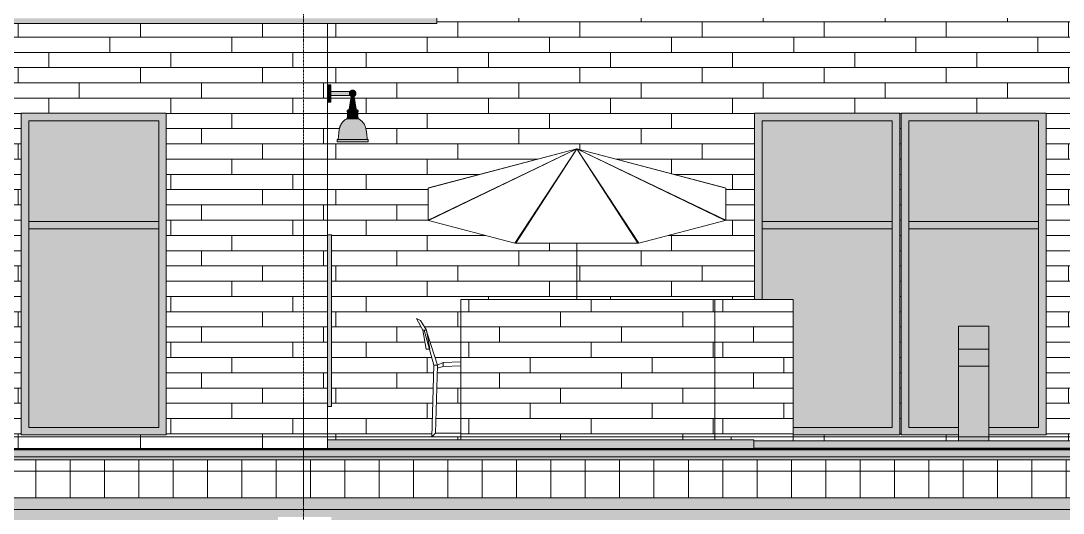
# Model space of a CAD drawing. Header units: inches. Extents: x -4178 to 1394, y -264 to 630.
# Drawn here: x -302.1 to -29, y -20 to 109.1 of the extents above; entities that cross this region are included whole.
import ezdxf

# ---------------------------------------------------------------- set-up
doc = ezdxf.new("R2010")
doc.units = ezdxf.units.IN
doc.header["$MEASUREMENT"] = 0
doc.linetypes.add('Grid Line 1_2_', pattern=[0.875, 0.5, -0.125, 0.125, -0.125])
for name, color, linetype, lineweight in [('0-4', 50, 'Continuous', 5), ('A-CLNG-1', 13, 'Continuous', 5), ('A-CLNG-2', 13, 'Continuous', 9), ('A-FLOR-1', 192, 'Continuous', 5), ('A-FLOR-2', 192, 'Continuous', 50), ('A-FLOR-3', 192, 'Continuous', 9), ('A-FLOR-LEVL-1', 51, 'Grid Line 1_2_', 9), ('A-FLOR-MCUT', 51, 'Continuous', 13), ('A-FLOR-PATT-1', 8, 'Continuous', 9), ('A-GENM', 5, 'Continuous', 9), ('A-GLAZ-1', 151, 'Continuous', 9), ('A-WALL-2', 113, 'Continuous', 9), ('A-WALL-PATT-1', 111, 'Continuous', 9), ('E-LITE-EQPM', 33, 'Continuous', 9), ('G-IMPT', 8, 'Continuous', 9), ('I-FURN', 30, 'Continuous', 9), ('S-GRID-1', 1, 'Grid Line 1_2_', 9)]:
    doc.layers.add(name, color=color, linetype=linetype, lineweight=lineweight)
pattern_1 = [(0, (-1030.8264, 0.8), (0, 4), []), (90, (-1030.8264, 0.8), (-8, 8), [4, -28]), (90, (-1014.8264, 4.8), (-8, 8), [4, -28])]
pattern_2 = [(0, (-118.1644, 0.8), (0, 4), []), (90, (-118.1644, 0.8), (-8, 8), [4, -28]), (90, (-102.1644, 4.8), (-8, 8), [4, -28])]

# ---------------------------------------------------------------- blocks, each defined once
blk = doc.blocks.new('CTR - 1st Phase - Common Walls_rvt-2-BUILDING ELEVATION - SOUTH')
at = {"layer": 'A-FLOR-LEVL-1'}
blk.add_line((9659.78, 0), (12376.81, 0), dxfattribs=at)
blk = doc.blocks.new('CTR - 1st Phase -Stairs _ Elevators_rvt-2-BUILDING ELEVATION - SOUTH')
at = {"layer": 'A-FLOR-LEVL-1'}
blk.add_line((9659.78, 0), (12376.81, 0), dxfattribs=at)
blk = doc.blocks.new('Outdoor Table01 - 02ZUTB01_dwg-V43-BUILDING ELEVATION - SOUTH')
at = {"layer": 'G-IMPT'}
for p, q in [((10848.79, 65.24), (10887.79, 75.5)), ((10887.79, 75.5), (10848.79, 56.82)), ((10887.79, 75.5), (10848.9, 65.31)), ((10887.79, 75.5), (10848.9, 56.75)), ((10887.79, 75.5), (10871.53, 71.26)), ((10887.79, 75.5), (10871.53, 50.8)), ((10887.79, 75.5), (10871.79, 50.77)), ((10887.79, 75.5), (10926.79, 56.82)), ((10887.79, 75.5), (10926.79, 65.24)), ((10887.79, 75.5), (10903.79, 50.77)), ((10887.79, 75.5), (10926.68, 65.31)), ((10887.79, 75.5), (10904.05, 71.26)), ((10887.79, 75.5), (10904.05, 50.8)), ((10887.79, 75.5), (10926.68, 56.75)), ((10871.53, 71.26), (10848.9, 65.31)), ((10879.06, 71.29), (10879, 71.29)), ((10885.07, 71.29), (10885.02, 71.29)), ((10890.56, 71.29), (10890.51, 71.29)), ((10896.58, 71.29), (10896.52, 71.29)), ((10926.68, 65.31), (10904.05, 71.26)), ((10848.79, 65.24), (10848.79, 56.82)), ((10926.79, 56.82), (10926.79, 65.24)), ((10848.9, 56.75), (10871.53, 50.8)), ((10904.05, 50.8), (10926.68, 56.75)), ((10871.79, 50.77), (10903.79, 50.77)), ((10887.79, 49.5), (10887.79, 50.77)), ((10887.79, 49.5), (10887.79, 50.77)), ((10887.79, 36), (10887.79, 49.5)), ((10887.79, 36), (10887.79, 49.5)), ((10845.8, 31), (10846.8, 30.5)), ((10845.8, 31), (10847.42, 28)), ((10848.42, 28), (10846.8, 30.5)), ((10847.42, 28), (10848.29, 23)), ((10847.42, 28), (10847.79, 28)), ((10848.29, 28), (10847.79, 28)), ((10847.79, 28), (10850.29, 18.83)), ((10848.29, 28), (10848.55, 27.21)), ((10848.29, 28), (10848.42, 28)), ((10848.42, 28), (10849.29, 23)), ((10848.57, 27.15), (10851.29, 18.83)), ((10849.15, 23), (10848.29, 23)), ((10849.29, 23), (10849.23, 23)), ((10852.79, 19.48), (10851.29, 18.83)), ((10857.39, 19.66), (10852.79, 19.48)), ((10852.79, 19.48), (10852.79, 18.48)), ((10850.29, 18.83), (10849.79, 0)), ((10851.29, 18.83), (10850.29, 18.83)), ((10851.29, 18.83), (10850.79, 1)), ((10852.79, 18.48), (10851.27, 17.98)), ((10857.39, 18.66), (10852.79, 18.48)), ((10849.79, 0), (10850.79, 1)), ((10850.79, 1), (10857.39, 1)), ((10849.79, 0), (10857.39, 0))]:
    blk.add_line(p, q, dxfattribs=at)
blk = doc.blocks.new('Outdoor Table01 - Outdoor Table01-V44-BUILDING ELEVATION - SOUTH')
blk.add_blockref('Outdoor Table01 - 02ZUTB01_dwg-V43-BUILDING ELEVATION - SOUTH', (0, 0))
blk = doc.blocks.new('_THE_ WINDOW _ DOOR - Window - 1st Floor-2480474-BUILDING ELEVATION - SOUTH')
at = {"layer": 'A-GLAZ-1'}
for points in [[(10972.4, 0.5), (10972.4, 84.87), (10934.38, 84.87), (10934.38, 36), (10936.38, 36), (10936.38, 82.87), (10970.4, 82.87), (10970.4, 2.5), (10944.44, 2.5), (10944.44, 0.5), (10970.4, 0.5)], [(10944.44, 54.5), (10970.4, 54.5), (10970.4, 56.5), (10936.38, 56.5), (10936.38, 54.5), (10940.19, 54.5)]]:
    blk.add_hatch(color=256, dxfattribs=at).paths.add_polyline_path(points, flags=0)
h = blk.add_hatch(color=256, dxfattribs=at)
h.paths.add_polyline_path([(10944.44, 2.5), (10970.4, 2.5), (10970.4, 54.5), (10936.38, 54.5), (10936.38, 36), (10944.44, 36), (10944.44, 10.56)], flags=0)
h.paths.add_polyline_path([(10970.4, 56.5), (10970.4, 82.87), (10936.38, 82.87), (10936.38, 56.5), (10944.44, 56.5)], flags=0)
for p, q in [((10972.4, 84.87), (10934.38, 84.87)), ((10934.38, 84.87), (10934.38, 36)), ((10972.4, 0.5), (10972.4, 84.87)), ((10936.38, 36), (10936.38, 82.87)), ((10936.38, 82.87), (10970.4, 82.87)), ((10970.4, 82.87), (10970.4, 2.5)), ((10936.38, 56.5), (10936.38, 54.5)), ((10970.4, 56.5), (10936.38, 56.5)), ((10970.4, 54.5), (10970.4, 56.5)), ((10936.38, 54.5), (10970.4, 54.5)), ((10970.4, 2.5), (10944.44, 2.5)), ((10944.44, 0.5), (10972.4, 0.5))]:
    blk.add_line(p, q, dxfattribs=at)
blk = doc.blocks.new('_THE_ WINDOW _ DOOR - Window - 1st Floor-V53-BUILDING ELEVATION - SOUTH')
at = {"layer": 'A-GLAZ-1'}
for points in [[(10972.78, 0.5), (10987.79, 0.5), (10987.79, 2.5), (10974.78, 2.5), (10974.78, 82.87), (11008.8, 82.87), (11008.8, 2.5), (10995.79, 2.5), (10995.79, 0.5), (11010.8, 0.5), (11010.8, 84.87), (10972.78, 84.87), (10972.78, 22.69)], [(10978.84, 54.5), (11008.8, 54.5), (11008.8, 56.5), (10974.78, 56.5), (10974.78, 54.5)]]:
    blk.add_hatch(color=256, dxfattribs=at).paths.add_polyline_path(points, flags=0)
h = blk.add_hatch(color=256, dxfattribs=at)
h.paths.add_polyline_path([(10974.78, 2.5), (10987.79, 2.5), (10987.79, 29), (10995.79, 29), (10995.79, 2.5), (11008.8, 2.5), (11008.8, 54.5), (10974.78, 54.5), (10974.78, 22.69)], flags=0)
h.paths.add_polyline_path([(10974.78, 56.5), (11008.8, 56.5), (11008.8, 82.87), (10974.78, 82.87), (10974.78, 68.53)], flags=0)
for p, q in [((11010.8, 84.87), (10972.78, 84.87)), ((10972.78, 84.87), (10972.78, 0.5)), ((11010.8, 0.5), (11010.8, 84.87)), ((10974.78, 2.5), (10974.78, 82.87)), ((10974.78, 82.87), (11008.8, 82.87)), ((11008.8, 82.87), (11008.8, 2.5)), ((10974.78, 56.5), (10974.78, 54.5)), ((11008.8, 56.5), (10974.78, 56.5)), ((11008.8, 54.5), (11008.8, 56.5)), ((10974.78, 54.5), (11008.8, 54.5)), ((10972.78, 0.5), (10987.79, 0.5)), ((10987.79, 2.5), (10974.78, 2.5)), ((11008.8, 2.5), (10995.79, 2.5)), ((10995.79, 0.5), (11010.8, 0.5))]:
    blk.add_line(p, q, dxfattribs=at)
blk = doc.blocks.new('_THE_ WINDOW _ DOOR - Window - 1st Floor-2480458-BUILDING ELEVATION - SOUTH')
at = {"layer": 'A-GLAZ-1'}
h = blk.add_hatch(color=256, dxfattribs=at)
h.paths.add_polyline_path([(11932.4, 0.5), (11932.4, 84.88), (11894.38, 84.88), (11894.38, 0.5), (11930.4, 0.5)], flags=0)
h.paths.add_polyline_path([(11930.4, 2.5), (11896.38, 2.5), (11896.38, 82.88), (11930.4, 82.88), (11930.4, 22.69)], flags=0)
h = blk.add_hatch(color=256, dxfattribs=at)
h.paths.add_polyline_path([(11930.4, 2.5), (11930.4, 54.5), (11896.38, 54.5), (11896.38, 2.5), (11925.18, 2.5)], flags=0)
h.paths.add_polyline_path([(11904.03, 56.5), (11930.4, 56.5), (11930.4, 82.88), (11896.38, 82.88), (11896.38, 56.5)], flags=0)
blk.add_hatch(color=256, dxfattribs=at).paths.add_polyline_path([(11902.03, 54.5), (11930.4, 54.5), (11930.4, 56.5), (11896.38, 56.5), (11896.38, 54.5)], flags=0)
for p, q in [((11894.38, 84.88), (11894.38, 0.5)), ((11932.4, 84.88), (11894.38, 84.88)), ((11932.4, 0.5), (11932.4, 84.88)), ((11896.38, 82.88), (11930.4, 82.88)), ((11896.38, 2.5), (11896.38, 82.88)), ((11930.4, 82.88), (11930.4, 2.5)), ((11930.4, 56.5), (11896.38, 56.5)), ((11896.38, 56.5), (11896.38, 54.5)), ((11930.4, 54.5), (11930.4, 56.5)), ((11896.38, 54.5), (11930.4, 54.5)), ((11894.38, 0.5), (11932.4, 0.5)), ((11930.4, 2.5), (11896.38, 2.5))]:
    blk.add_line(p, q, dxfattribs=at)
blk = doc.blocks.new('VISA-OW2400-02-SASS - OW2400-L30K-MVOLT-V57-BUILDING ELEVATION - SOUTH')
at = {"layer": 'E-LITE-EQPM'}
for points in [[(10823.36, 90), (10823.36, 92.25), (10822.56, 92.25), (10822.56, 90)], [(10828.37, 90), (10828.37, 90.5), (10823.36, 90.48), (10823.36, 90), (10826.05, 90)], [(10828.95, 89.22), (10829.36, 89.25), (10829.73, 89.52), (10829.81, 89.68), (10829.87, 90.22), (10829.57, 90.68), (10829.36, 90.77), (10829.23, 90.82), (10829.18, 90.79), (10829.08, 90.84), (10829.05, 90.79), (10828.94, 90.8), (10828.86, 90.8), (10828.83, 90.84), (10828.65, 90.71), (10828.64, 90.76), (10828.37, 90.46), (10828.35, 90.36), (10828.37, 90.11), (10828.39, 89.49), (10828.45, 89.4), (10828.62, 89.27), (10828.78, 89.22), (10828.82, 89.23), (10828.83, 89.22), (10828.94, 89.22)], [(10823.36, 87.75), (10823.36, 90), (10822.56, 90), (10822.56, 87.75)], [(10828.34, 89.5), (10828.38, 89.52), (10828.36, 89.65), (10828.35, 90), (10823.36, 90), (10823.36, 89.5), (10826.05, 89.5)], [(10828.52, 85.93), (10829.99, 85.93), (10829.47, 89.22), (10828.62, 89.22), (10828.13, 85.93), (10828.4, 85.93)], [(10829.05, 85.29), (10830.5, 85.29), (10830.5, 85.54), (10827.6, 85.54), (10827.6, 85.29), (10828.7, 85.29)], [(10830.04, 83.72), (10830.43, 83.72), (10830.43, 85.22), (10827.66, 85.22), (10827.66, 83.72), (10829.99, 83.72)], [(10828.7, 85.22), (10830.24, 85.22), (10830.25, 85.29), (10827.79, 85.29), (10827.85, 85.22), (10828.68, 85.22)], [(10831.69, 80.85), (10832.5, 80.85), (10832.07, 81.95), (10831.35, 82.83), (10830.8, 83.21), (10830.41, 83.41), (10827.6, 83.41), (10826.67, 82.78), (10825.93, 81.77), (10825.6, 80.85), (10831.39, 80.85)], [(10830.5, 83.41), (10830.46, 83.66), (10827.6, 83.66), (10827.6, 83.41), (10830.46, 83.41)], [(10829.03, 83.66), (10830.3, 83.66), (10830.24, 83.72), (10827.85, 83.72), (10827.79, 83.66), (10828.81, 83.66)], [(10831.02, 77.98), (10832.85, 77.98), (10832.63, 79.99), (10832.5, 80.85), (10825.6, 80.85), (10825.32, 78.9), (10825.24, 77.98), (10830.98, 77.98)], [(10829.37, 77.38), (10833.1, 77.38), (10833.1, 77.98), (10824.99, 77.98), (10824.99, 77.38), (10829.05, 77.38)]]:
    blk.add_hatch(color=256, dxfattribs=at).paths.add_polyline_path(points, flags=0)
h = blk.add_hatch(color=256, dxfattribs=at)
h.paths.add_polyline_path([(10829.47, 89.22), (10829.63, 89.41), (10829.56, 89.33), (10829.49, 89.24)], flags=0)
h.paths.add_polyline_path([(10829.24, 90.84), (10829.24, 90.88), (10829.24, 90.84)], flags=0)
h = blk.add_hatch(color=256, dxfattribs=at)
h.paths.add_polyline_path([(10828.94, 85.54), (10830.3, 85.54), (10830.31, 85.63), (10830.24, 85.66), (10829.84, 85.67), (10829.77, 85.65), (10829.5, 85.69), (10829.2, 85.7), (10828.51, 85.68), (10828.32, 85.65), (10828.29, 85.68), (10828.02, 85.68), (10827.76, 85.59), (10827.8, 85.54), (10828.7, 85.54)], flags=0)
h.paths.add_polyline_path([(10827.6, 85.54), (10827.71, 85.54), (10827.69, 85.62), (10827.66, 85.6)], flags=0)
h.paths.add_polyline_path([(10830.5, 85.54), (10830.37, 85.59), (10830.4, 85.54), (10830.43, 85.54)], flags=0)
h = blk.add_hatch(color=256, dxfattribs=at)
h.paths.add_polyline_path([(10829.41, 85.7), (10829.41, 85.74), (10829.41, 85.7)], flags=0)
h.paths.add_polyline_path([(10828.86, 85.7), (10829.77, 85.74), (10829.87, 85.74), (10829.99, 85.75), (10829.96, 85.77), (10829.99, 85.83), (10829.87, 85.93), (10829.83, 85.81), (10829.81, 85.93), (10828.28, 85.93), (10828.26, 85.82), (10828.19, 85.9), (10828.1, 85.8), (10828.09, 85.74), (10828.1, 85.72), (10828.2, 85.7), (10828.81, 85.7)], flags=0)
h.paths.add_polyline_path([(10828.68, 85.7), (10828.73, 85.73), (10828.7, 85.71)], flags=0)
h.paths.add_polyline_path([(10828.09, 85.81), (10828.13, 85.93), (10828.1, 85.93)], flags=0)
for p, q in [((10823.36, 92.25), (10822.56, 92.25)), ((10822.56, 90), (10822.56, 92.25)), ((10823.36, 92.25), (10823.36, 90)), ((10829.12, 90.5), (10823.36, 90.5)), ((10822.56, 87.75), (10822.56, 90)), ((10822.56, 87.75), (10823.36, 87.75)), ((10823.36, 90), (10823.36, 87.75)), ((10823.36, 89.5), (10829.12, 89.5)), ((10828.62, 89.22), (10828.1, 85.93)), ((10829.47, 89.22), (10828.62, 89.22)), ((10829.99, 85.93), (10829.47, 89.22)), ((10827.6, 85.54), (10827.6, 85.29)), ((10830.5, 85.54), (10827.6, 85.54)), ((10827.6, 85.29), (10827.66, 85.22)), ((10830.5, 85.29), (10827.6, 85.29)), ((10827.66, 85.22), (10827.66, 83.72)), ((10830.43, 85.22), (10827.66, 85.22)), ((10830.22, 85.7), (10827.88, 85.7)), ((10827.88, 85.7), (10828.1, 85.7)), ((10829.99, 85.93), (10828.1, 85.93)), ((10829.87, 85.7), (10830.22, 85.7)), ((10830.43, 85.22), (10830.5, 85.29)), ((10830.43, 83.72), (10830.43, 85.22)), ((10830.5, 85.29), (10830.5, 85.54)), ((10827.66, 83.72), (10827.6, 83.66)), ((10827.6, 83.66), (10827.6, 83.41)), ((10830.5, 83.66), (10827.6, 83.66)), ((10830.5, 83.41), (10827.6, 83.41)), ((10830.43, 83.72), (10827.66, 83.72)), ((10830.5, 83.66), (10830.43, 83.72)), ((10830.5, 83.41), (10830.5, 83.66)), ((10824.99, 77.98), (10824.99, 77.38)), ((10824.99, 77.98), (10833.1, 77.98)), ((10833.1, 77.38), (10824.99, 77.38)), ((10833.1, 77.38), (10833.1, 77.98))]:
    blk.add_line(p, q, dxfattribs=at)
at = {"layer": 'E-LITE-EQPM', "flags": 128}
for points in [[(10828.62, 89.22), (10828.59, 89.24), (10828.56, 89.26), (10828.53, 89.29), (10828.5, 89.31), (10828.48, 89.34), (10828.45, 89.36), (10828.43, 89.39), (10828.4, 89.42), (10828.38, 89.45), (10828.36, 89.48), (10828.34, 89.51), (10828.32, 89.54), (10828.3, 89.57), (10828.28, 89.6), (10828.27, 89.64), (10828.26, 89.67), (10828.24, 89.71), (10828.23, 89.74), (10828.22, 89.78), (10828.21, 89.81), (10828.21, 89.85), (10828.2, 89.89), (10828.2, 89.92), (10828.2, 89.96), (10828.19, 90), (10828.2, 90.03), (10828.2, 90.07), (10828.2, 90.11), (10828.21, 90.14), (10828.21, 90.18), (10828.22, 90.22), (10828.23, 90.25), (10828.24, 90.29), (10828.25, 90.32), (10828.27, 90.36), (10828.28, 90.39), (10828.3, 90.42), (10828.31, 90.46), (10828.33, 90.49), (10828.35, 90.52), (10828.37, 90.55), (10828.4, 90.58), (10828.42, 90.61), (10828.44, 90.63), (10828.47, 90.66), (10828.5, 90.68), (10828.53, 90.71), (10828.55, 90.73), (10828.58, 90.75), (10828.61, 90.77), (10828.65, 90.79), (10828.68, 90.81), (10828.71, 90.83), (10828.74, 90.84), (10828.78, 90.86), (10828.81, 90.87), (10828.85, 90.88), (10828.88, 90.89), (10828.92, 90.9), (10828.96, 90.91), (10828.99, 90.91), (10829.03, 90.92), (10829.05, 90.92)], [(10829.05, 90.92), (10829.08, 90.92), (10829.12, 90.91), (10829.16, 90.91), (10829.19, 90.9), (10829.23, 90.89), (10829.26, 90.88), (10829.3, 90.87), (10829.33, 90.85), (10829.37, 90.84), (10829.4, 90.82), (10829.43, 90.8), (10829.46, 90.78), (10829.49, 90.76), (10829.52, 90.74), (10829.55, 90.72), (10829.58, 90.7), (10829.61, 90.67), (10829.63, 90.65), (10829.66, 90.62), (10829.68, 90.59), (10829.71, 90.56), (10829.73, 90.53), (10829.75, 90.5), (10829.77, 90.47), (10829.79, 90.44), (10829.8, 90.41), (10829.82, 90.37), (10829.83, 90.34), (10829.85, 90.3), (10829.86, 90.27), (10829.87, 90.23), (10829.88, 90.2), (10829.88, 90.16), (10829.89, 90.12), (10829.89, 90.09), (10829.9, 90.05), (10829.9, 90.01), (10829.9, 89.98), (10829.9, 89.94), (10829.89, 89.9), (10829.89, 89.87), (10829.88, 89.83), (10829.87, 89.79), (10829.87, 89.76), (10829.85, 89.72), (10829.84, 89.69), (10829.83, 89.65), (10829.82, 89.62), (10829.8, 89.59), (10829.78, 89.55), (10829.76, 89.52), (10829.74, 89.49), (10829.72, 89.46), (10829.7, 89.43), (10829.68, 89.4), (10829.65, 89.38), (10829.63, 89.35), (10829.6, 89.32), (10829.57, 89.3), (10829.54, 89.28), (10829.51, 89.25), (10829.48, 89.23), (10829.47, 89.22)], [(10827.6, 85.54), (10827.61, 85.56), (10827.62, 85.57), (10827.63, 85.58), (10827.65, 85.59), (10827.66, 85.61), (10827.68, 85.62), (10827.69, 85.63), (10827.71, 85.64), (10827.72, 85.65), (10827.74, 85.66), (10827.75, 85.66), (10827.77, 85.67), (10827.79, 85.68), (10827.8, 85.68), (10827.82, 85.69), (10827.84, 85.69), (10827.86, 85.7), (10827.87, 85.7), (10827.88, 85.7)], [(10827.88, 85.7), (10827.88, 85.7), (10827.89, 85.7), (10827.9, 85.7), (10827.91, 85.71), (10827.92, 85.71), (10827.93, 85.71), (10827.94, 85.71), (10827.95, 85.71), (10827.95, 85.72), (10827.96, 85.72), (10827.97, 85.72), (10827.98, 85.73), (10827.99, 85.73), (10828, 85.74), (10828, 85.74), (10828.01, 85.75), (10828.02, 85.75), (10828.02, 85.76), (10828.03, 85.76), (10828.04, 85.77), (10828.04, 85.78), (10828.05, 85.78), (10828.05, 85.79), (10828.06, 85.8), (10828.07, 85.81), (10828.07, 85.81), (10828.07, 85.82), (10828.08, 85.83), (10828.08, 85.84), (10828.09, 85.85), (10828.09, 85.85), (10828.09, 85.86), (10828.09, 85.87), (10828.1, 85.88), (10828.1, 85.89), (10828.1, 85.9), (10828.1, 85.91), (10828.1, 85.92), (10828.1, 85.93), (10828.1, 85.93)], [(10829.99, 85.93), (10829.99, 85.92), (10829.99, 85.91), (10829.99, 85.9), (10829.99, 85.89), (10830, 85.88), (10830, 85.87), (10830, 85.87), (10830, 85.86), (10830.01, 85.85), (10830.01, 85.84), (10830.01, 85.83), (10830.02, 85.82), (10830.02, 85.82), (10830.03, 85.81), (10830.03, 85.8), (10830.04, 85.79), (10830.04, 85.79), (10830.05, 85.78), (10830.05, 85.77), (10830.06, 85.77), (10830.07, 85.76), (10830.07, 85.75), (10830.08, 85.75), (10830.09, 85.74), (10830.09, 85.74), (10830.1, 85.73), (10830.11, 85.73), (10830.12, 85.72), (10830.13, 85.72), (10830.14, 85.72), (10830.14, 85.71), (10830.15, 85.71), (10830.16, 85.71), (10830.17, 85.71), (10830.18, 85.71), (10830.19, 85.7), (10830.2, 85.7), (10830.21, 85.7), (10830.21, 85.7), (10830.22, 85.7)], [(10830.22, 85.7), (10830.23, 85.7), (10830.25, 85.69), (10830.27, 85.69), (10830.29, 85.68), (10830.3, 85.68), (10830.32, 85.67), (10830.34, 85.66), (10830.35, 85.66), (10830.37, 85.65), (10830.39, 85.64), (10830.4, 85.63), (10830.42, 85.62), (10830.43, 85.61), (10830.44, 85.59), (10830.46, 85.58), (10830.47, 85.57), (10830.48, 85.56), (10830.49, 85.54), (10830.5, 85.54)], [(10825.6, 80.85), (10825.63, 80.99), (10825.66, 81.12), (10825.7, 81.26), (10825.75, 81.4), (10825.8, 81.53), (10825.86, 81.66), (10825.92, 81.79), (10825.99, 81.91), (10826.06, 82.04), (10826.14, 82.16), (10826.22, 82.28), (10826.31, 82.39), (10826.4, 82.5), (10826.49, 82.61), (10826.59, 82.71), (10826.7, 82.81), (10826.8, 82.9), (10826.92, 82.99), (10827.03, 83.08), (10827.15, 83.16), (10827.27, 83.23), (10827.39, 83.3), (10827.52, 83.37), (10827.6, 83.41)], [(10830.5, 83.41), (10830.62, 83.34), (10830.75, 83.28), (10830.87, 83.2), (10830.99, 83.12), (10831.11, 83.04), (10831.22, 82.95), (10831.33, 82.86), (10831.44, 82.77), (10831.54, 82.67), (10831.64, 82.56), (10831.73, 82.45), (10831.82, 82.34), (10831.91, 82.23), (10831.99, 82.11), (10832.06, 81.99), (10832.13, 81.86), (10832.2, 81.74), (10832.26, 81.61), (10832.31, 81.47), (10832.36, 81.34), (10832.41, 81.2), (10832.45, 81.07), (10832.48, 80.93), (10832.5, 80.85)], [(10825.24, 77.98), (10825.3, 78.83), (10825.4, 79.68), (10825.54, 80.52), (10825.6, 80.85)], [(10832.5, 80.85), (10832.64, 80), (10832.75, 79.16), (10832.83, 78.3), (10832.85, 77.98)]]:
    blk.add_lwpolyline(points, dxfattribs=at)
blk = doc.blocks.new('Pathway_Cooper_McGraw-Edison _BSC-BRC_Round - Pathway_Cooper_McGraw-Edison _BSC-BRC_Round-V61-BUILDING ELEVATION - SOUTH')
at = {"layer": 'E-LITE-EQPM'}
for points in [[(10991.79, 23), (10991.79, 29), (10987.79, 29), (10987.79, 23), (10990.75, 23)], [(10991.79, 23), (10995.79, 23), (10995.79, 29), (10991.79, 29)], [(10987.93, 18.5), (10991.79, 18.5), (10991.79, 23), (10987.79, 23), (10987.79, 18.5)], [(10991.79, 18.5), (10995.79, 18.5), (10995.79, 23), (10991.79, 23), (10991.79, 22.69)]]:
    blk.add_hatch(color=256, dxfattribs=at).paths.add_polyline_path(points, flags=0)
h = blk.add_hatch(color=256, dxfattribs=at)
h.paths.add_polyline_path([(10989.79, -3.25), (10991.79, -3.25), (10991.79, -3), (10987.79, -3), (10987.79, -3.25), (10989.67, -3.25)], flags=0)
h.paths.add_polyline_path([(10988.96, -1), (10991.79, -1), (10991.79, 18.5), (10987.79, 18.5), (10987.79, -1), (10988.81, -1)], flags=0)
h = blk.add_hatch(color=256, dxfattribs=at)
h.paths.add_polyline_path([(10995.59, -3.25), (10995.79, -3.25), (10995.77, -3), (10991.79, -3), (10991.79, -3.25), (10995.25, -3.25)], flags=0)
h.paths.add_polyline_path([(10992.58, -1), (10995.79, -1), (10995.79, 18.5), (10991.79, 18.5), (10991.79, -1)], flags=0)
for p, q in [((10987.79, 29), (10987.79, 23)), ((10987.79, 29), (10991.79, 29)), ((10991.79, 29), (10995.79, 29)), ((10995.79, 23), (10995.79, 29)), ((10991.79, 23), (10987.79, 23)), ((10987.79, 23), (10987.79, 18.5)), ((10987.79, 23), (10991.79, 23)), ((10995.79, 23), (10991.79, 23)), ((10991.79, 23), (10995.79, 23)), ((10995.79, 18.5), (10995.79, 23)), ((10991.79, 18.5), (10987.79, 18.5)), ((10987.79, 18.5), (10987.79, -1)), ((10987.79, 18.5), (10991.79, 18.5)), ((10995.79, 18.5), (10991.79, 18.5)), ((10991.79, 18.5), (10995.79, 18.5)), ((10995.79, -1), (10995.79, 18.5)), ((10987.79, -3), (10987.79, -3.25)), ((10995.79, -3.25), (10995.79, -3))]:
    blk.add_line(p, q, dxfattribs=at)
blk = doc.blocks.new('V-Series_EWC4_SPVU_RFA_2015 - 1ST FLOOR-V63-BUILDING ELEVATION - SOUTH')
at = {"layer": 'A-GENM'}
blk.add_hatch(color=256, dxfattribs=at).paths.add_polyline_path([(10822.49, 8), (10823.49, 8), (10823.49, 53), (10822.49, 53), (10822.49, 8.94)], flags=0)
for p, q in [((10823.49, 53), (10822.49, 53)), ((10823.49, 53), (10823.49, 8)), ((10823.49, 8), (10822.49, 8))]:
    blk.add_line(p, q, dxfattribs=at)

msp = doc.modelspace()

# ---------------------------------------------------------------- hatches: boundary and pattern name
at = {"layer": 'A-CLNG-1'}
msp.add_hatch(color=256, dxfattribs=at).paths.add_polyline_path([(-195.6878, 108.375), (-193.089, 108.375), (-193.089, 109.75), (-1063.789, 109.75), (-1063.789, 108.375), (-223.1103, 108.375)], flags=0)
at = {"layer": 'A-FLOR-1'}
for points in [[(-144.2486, -3.25), (-110.039, -3.25), (-110.039, -0.75), (-221.739, -0.75), (-221.739, -3.25), (-183.6795, -3.25)], [(5.161, -3), (120.361, -3), (120.361, -1), (-110.039, -1.0237), (-110.039, -3), (5.061, -3)]]:
    msp.add_hatch(color=256, dxfattribs=at).paths.add_polyline_path(points, flags=0)
at = {"layer": 'A-FLOR-PATT-1'}
h = msp.add_hatch(dxfattribs=at)
h.set_pattern_fill('FP_49', color=256, style=0, pattern_type=2)
h.set_pattern_definition([(0, (-11044.228, 0), (24, 24), [24, -24]), (0, (-11044.228, 9), (24, 24), [24, -24]), (0, (-11044.228, 18), (24, 24), [24, -24]), (90, (-11041.228, 21), (-24, 24), [24, -24]), (90, (-11032.228, 21), (-24, 24), [24, -24]), (90, (-11023.228, 21), (-24, 24), [24, -24])])
h.paths.add_polyline_path([(-1153.039, -5.265), (-1149.7359, -5.25), (1044.461, -5.25), (1044.461, -3.25), (-1153.039, -3.2649)], flags=0)
h = msp.add_hatch(dxfattribs=at)
h.set_pattern_fill('FP_50', color=256, style=0, pattern_type=2)
h.set_pattern_definition([(0, (-11044.2284, 0), (0, 4.798), []), (315, (-11044.2284, 0), (4.7984266, 0), [6.786, -6.786]), (45, (-11044.2284, 0), (4.7984266, 0), [6.786, -6.786])])
h.paths.add_polyline_path([(-1153.039, -6.0151), (-1149.7359, -6), (1044.461, -5.9607), (1044.461, -5.25), (-1153.039, -5.265), (-1153.039, -6)], flags=0)
h = msp.add_hatch(dxfattribs=at)
h.set_pattern_fill('FP_51', color=256, style=0, pattern_type=2)
h.set_pattern_definition([(0, (-11044.228, 0), (0, 9), []), (90, (-11044.228, 0), (-9, 6e-16), [])])
h.paths.add_polyline_path([(-65.3868, -16), (1044.461, -15.9993), (1044.461, -6), (-1153.039, -6.0151), (-1153.039, -16), (-104.8177, -16)], flags=0)
h = msp.add_hatch(dxfattribs=at)
h.set_pattern_fill('FP_64', color=256, style=0, pattern_type=2)
h.set_pattern_definition([(0, (-11044.2284, 0), (15.36, 3.84), [1.267, -10.253, 1.267, -10.253, -61.44]), (0, (-11044.2284, 0), (15.36, 3.84), [-23.04, 1.267, -21.773, 1.267, -10.253, -26.88]), (0, (-11044.2284, 0), (15.36, 3.84), [-57.6, 1.267, -6.413, 1.267, -17.933]), (120, (-11038.4684, 1.92), (-11.0055376, 11.3821502), [1.267, -10.253, 1.267, -10.253, -61.44]), (120, (-11038.4684, 1.92), (-11.0055376, 11.3821502), [-23.04, 1.267, -21.773, 1.267, -10.253, -26.88]), (120, (-11038.4684, 1.92), (-11.0055376, 11.3821502), [-57.6, 1.267, -6.413, 1.267, -17.933]), (240, (-11036.5484, 9.6), (-4.3544624, -15.2221502), [1.267, -10.253, 1.267, -10.253, -61.44]), (240, (-11036.5484, 9.6), (-4.3544624, -15.2221502), [-23.04, 1.267, -21.773, 1.267, -10.253, -26.88]), (240, (-11036.5484, 9.6), (-4.3544624, -15.2221502), [-57.6, 1.267, -6.413, 1.267, -17.933])])
h.paths.add_polyline_path([(-183.6795, -19), (1042.961, -19), (1042.961, -16), (-1147.039, -16), (-1147.039, -19), (-203.3949, -19)], flags=0)
h = msp.add_hatch(dxfattribs=at)
h.set_pattern_fill('FP_61', color=256, style=0, pattern_type=2)
h.set_pattern_definition([(50, (-11044.228, 0), (27.5427, -2.40992), [2.88, -31.68]), (355, (-11044.228, 0), (-5.327844, 28.884266), [2.304, -25.344]), (100.451, (-11041.933, -0.2), (22.215316, 26.47393), [2.448, -26.924]), (46.184, (-11044.23, 7.68), (40.98187, -6.35642), [4.32, -47.52]), (96.636, (-11040.813, 7.15), (35.89075, 37.40619), [3.671, -40.386]), (351.184, (-11044.23, 7.68), (35.89097, 37.40622), [3.456, -38.016]), (21, (-11040.388, 5.76), (22.921036, -15.46073), [2.88, -31.68]), (326, (-11040.388, 5.76), (9.34353, 27.84574), [2.304, -25.344]), (71.451, (-11038.478, 4.472), (32.26477, 12.38442), [2.448, -26.924]), (37.5, (-11044.228, 0), (0.466855, 12.782707), [1.267, -23.77, 1.267, -24.461, -25.44]), (37.5, (-11044.228, 0), (0.466855, 12.782707), [-50.765, 1.267, -24.173]), (7.5, (-11044.228, 0), (10.10159, 15.14509), [1.267, -13.402, 1.267, -23.194, -9.696]), (7.5, (-11044.228, 0), (10.10159, 15.14509), [-39.13, 1.267, -8.429]), (327.5, (-11052.791, 0), (20.499161, -0.86578), [1.267, -8.333, 1.267, -28.685, -39.744]), (327.5, (-11052.791, 0), (20.499161, -0.86578), [-39.552, 1.267, -38.477]), (317.5, (-11056.631, 0), (22.39478, 3.844288), [1.267, -11.213, 1.267, -18.624, -28.224]), (317.5, (-11056.631, 0), (22.39478, 3.844288), [-32.371, 1.267, -26.957])])
h.paths.add_polyline_path([(210.6293, -31), (231.211, -31), (231.211, -21), (245.211, -21), (245.211, -31), (483.961, -31), (483.961, -21), (497.961, -21), (497.961, -31), (795.961, -31), (795.961, -21), (809.961, -21), (809.961, -31), (1042.961, -31), (1042.961, -19), (-1147.039, -19), (-1147.039, -31), (-884.6316, -31), (-884.6316, -21), (-870.6316, -21), (-870.6316, -31), (-584.039, -31), (-584.039, -21), (-570.039, -21), (-570.039, -31), (-234.789, -31), (-234.789, -21), (-220.789, -21), (-220.789, -31), (131.7675, -31)], flags=0)
at = {"layer": 'A-WALL-PATT-1'}
h = msp.add_hatch(dxfattribs=at)
h.set_pattern_fill('FP_54', color=256, style=0, pattern_type=2)
h.set_pattern_definition([(0, (236.3736, 0.8), (0, 4), []), (90, (236.3736, 0.8), (-8, 8), [4, -28]), (90, (252.3736, 4.8), (-8, 8), [4, -28])])
h.paths.add_polyline_path([(232.6026, -3.25), (234.561, -3.25), (234.561, -2.5669), (232.061, -2.5669), (232.061, -3.25)], flags=0)
h.paths.add_polyline_path([(-99.789, -3.25), (-56.439, -3.25), (-56.439, -3), (-99.789, -3)], flags=0)
h.paths.add_polyline_path([(-25.956, -3.25), (-5.1878, -3.25), (-5.1878, -3), (-48.439, -3), (-48.439, -3.25), (-40.939, -3.25)], flags=0)
h.paths.add_polyline_path([(4.9201, -3.25), (5.061, -3.25), (5.061, -3), (4.9201, -3)], flags=0)
h.paths.add_polyline_path([(-65.3868, -1), (-56.439, -1), (-56.439, 0.5), (-71.4515, 0.5), (-71.4515, 84.875), (-33.4265, 84.875), (-33.4265, 0.5), (-48.439, 0.5), (-48.439, -1), (-5.1878, -1), (-5.1878, 29), (2.8122, 29), (2.8122, 1.25), (9.0002, 1.25), (9.618, -0.2304), (9.8163, -0.75), (20.361, -0.75), (20.361, 29), (28.361, 29), (28.361, -0.75), (64.5843, -0.75), (64.5843, 0), (40.3072, 0), (40.8072, 18.8295), (39.6703, 23), (38.8072, 23), (37.9373, 28), (36.3216, 31), (37.3216, 30.5), (38.9373, 28), (39.085, 27.1508), (41.8072, 18.8295), (43.3072, 19.4798), (50.1552, 19.7538), (49.2703, 23), (48.4072, 23), (47.5373, 28), (45.9216, 31), (46.9216, 30.5), (48.5373, 28), (48.685, 27.1508), (51.0926, 19.7913), (56.3072, 20), (57.9438, 19.6813), (64.5843, 19.9471), (64.554, 24), (54.3072, 24), (54.3072, 26), (64.5843, 26), (64.5843, 29), (68.0072, 29), (68.3072, 30.5), (72.6212, 31), (93.9072, 31), (97.9072, 30.5), (98.4072, 28), (98.4072, 26), (110.111, 26), (110.111, 36), (120.361, 36), (120.361, 55.0556), (104.1707, 50.7957), (102.7533, 52.9487), (102.5333, 52.8908), (103.9072, 50.767), (62.3258, 50.7957), (63.6811, 52.8908), (63.4611, 52.9487), (62.0438, 50.7957), (39.4163, 56.7493), (48.9072, 61.3252), (48.9072, 61.4171), (39.3072, 56.8187), (39.3072, 65.2384), (78.3072, 75.5), (83.1072, 74.249), (87.9072, 75.5), (120.361, 67.0419), (120.361, 93), (232.061, 93), (232.061, 108.375), (203.411, 108.375), (203.411, 109.75), (-193.089, 109.75), (-193.089, 108.375), (-221.739, 108.375), (-221.739, 53), (-220.739, 53), (-220.739, 8), (-221.739, 8), (-221.739, -0.75), (-186.839, -0.75), (-186.839, 0), (-194.439, 0), (-193.939, 18.8295), (-195.076, 23), (-195.939, 23), (-196.809, 28), (-198.4246, 31), (-197.4246, 30.5), (-195.809, 28), (-195.6612, 27.1508), (-192.939, 18.8295), (-191.439, 19.4798), (-186.839, 19.6639), (-186.839, 36), (-109.8515, 36), (-109.8515, 84.875), (-71.8265, 84.875), (-71.8265, 0.5), (-99.789, 0.5), (-99.789, -1)], flags=0)
h.paths.add_polyline_path([(5.061, -1), (5.061, -0.75), (5.4201, -0.75), (5.403, 0.1324), (4.9201, 0.1324), (4.9201, -1)], flags=0)
h.paths.add_polyline_path([(232.061, -0.75), (232.061, 0), (197.161, 0), (197.161, -0.75), (230.3447, -0.75)], flags=0)
h.paths.add_polyline_path([(79.3735, -0.75), (110.111, -0.75), (110.111, 0), (98.3072, 0), (98.0353, 0.3625), (97.4072, 0.8384), (97.3845, 0.8556), (91.2542, 5.5), (88.681, 5.5), (88.8072, 1.0812), (88.9138, 1), (88.9138, 0), (88.8072, 0.0808), (88.7783, 0.1027), (87.8072, 0.8384), (87.7845, 0.8556), (83.1072, 4.3992), (79.3735, 1.5704), (79.3735, -0.3866)], flags=0)
h.paths.add_polyline_path([(-116.039, -0.75), (-116.039, 0), (-120.289, 0), (-120.289, -0.75)], flags=0)
h.paths.add_polyline_path([(130.611, -0.75), (130.611, 0), (126.361, -0.0195), (126.361, -0.75)], flags=0)
h.paths.add_polyline_path([(62.7635, 1), (64.5843, 1), (64.5843, 18.9471), (58.8843, 18.719), (59.7218, 17.065), (58.4373, 18.5852), (57.9438, 18.6813), (56.5823, 18.5852), (59.8072, 2), (59.0572, 1), (59.8072, 1)], flags=0)
h.paths.add_polyline_path([(52.9058, 1), (57.8072, 1), (58.8072, 2.5), (55.5898, 18.5871), (52.9058, 18.4793), (51.3835, 17.9844), (50.9072, 1), (51.4072, 1)], flags=0)
h.paths.add_polyline_path([(47.9072, 1), (49.9338, 1), (50.4055, 18.7638), (43.3072, 18.4798), (41.7835, 17.9844), (41.3072, 1), (45.6678, 1)], flags=0)
h.paths.add_polyline_path([(-189.0785, 1), (-186.839, 1), (-186.839, 18.6639), (-191.439, 18.4798), (-192.9627, 17.9844), (-193.439, 1), (-192.939, 1)], flags=0)
h.paths.add_polyline_path([(104.4072, 1), (107.1572, 1), (106.4072, 2), (109.6402, 18.6265), (108.2707, 18.6813), (107.7771, 18.5852), (106.4926, 17.065), (107.3301, 18.719), (101.1009, 18.9682), (98.2965, 4.9466), (98.4072, 1.6), (98.8072, 1), (100.3072, 1)], flags=0)
h.paths.add_polyline_path([(108.4072, 1), (110.111, 1), (110.111, 16.0188), (107.4072, 2.5), (107.9072, 1.75)], flags=0)
h.paths.add_polyline_path([(88.7779, 1.1035), (88.6612, 5.5), (87.681, 5.5), (87.8072, 1.8427), (88.6143, 1.2281)], flags=0)
h.paths.add_polyline_path([(98.363, 1.6664), (98.2783, 4.8554), (97.8072, 2.5), (98.3072, 1.75)], flags=0)
h.paths.add_polyline_path([(87.7573, 1.8807), (87.6612, 5.5), (84.5602, 5.5), (83.7803, 4.9091), (87.3072, 2.2234)], flags=0)
h.paths.add_polyline_path([(96.858, 2.2609), (97.2884, 4.4746), (97.2612, 5.5), (92.6044, 5.5), (96.8072, 2.2996)], flags=0)
h.paths.add_polyline_path([(79.3735, 2.5785), (82.4341, 4.9091), (81.6542, 5.5), (79.3735, 5.5)], flags=0)
h.paths.add_polyline_path([(97.3071, 4.5707), (97.4878, 5.5), (97.281, 5.5)], flags=0)
h.paths.add_polyline_path([(83.1072, 5.4217), (83.21, 5.5), (83.0044, 5.5)], flags=0)
h.paths.add_polyline_path([(79.3735, 6.5), (80.3343, 6.5), (79.3735, 7.2279)], flags=0)
h.paths.add_polyline_path([(81.6912, 6.5), (84.5232, 6.5), (86.493, 8), (86.493, 17.065), (79.7214, 17.065), (79.7214, 8), (80.378, 7.5)], flags=0)
h.paths.add_polyline_path([(88.6143, 6.5), (88.6346, 6.5), (88.3541, 17.065), (87.3567, 17.065), (87.653, 6.5), (88.5715, 6.5)], flags=0)
h.paths.add_polyline_path([(87.2001, 6.5), (87.6346, 6.5), (87.3541, 17.065), (87.2001, 17.065), (87.2001, 7.5), (85.8802, 6.5), (86.493, 6.5)], flags=0)
h.paths.add_polyline_path([(88.8072, 6.5), (89.9343, 6.5), (88.6252, 7.4918), (88.653, 6.5)], flags=0)
h.paths.add_polyline_path([(97.4072, 6.5), (97.6822, 6.5), (98.1682, 8.9996), (97.9072, 18.065), (97.6921, 18.0113), (96.9546, 17.1384), (97.253, 6.5)], flags=0)
h.paths.add_polyline_path([(97.2346, 6.5), (96.9522, 17.1355), (96.951, 17.1817), (96.8926, 17.8114), (93.9072, 17.065), (89.3214, 17.065), (89.3214, 8), (91.2912, 6.5), (96.9072, 6.5)], flags=0)
h.paths.add_polyline_path([(88.6143, 7.8784), (88.6143, 17.065), (88.3567, 17.065), (88.6109, 8)], flags=0)
h.paths.add_polyline_path([(98.181, 9.0654), (100.1051, 18.9607), (98.1771, 18.5852), (98.0153, 18.3938), (97.9287, 18.065), (98.1203, 11.2303)], flags=0)
h.paths.add_polyline_path([(96.9533, 17.1864), (97.2655, 17.9046), (96.9355, 17.8221), (96.9371, 17.763)], flags=0)
h.paths.add_polyline_path([(92.9072, 19), (97.4072, 20), (97.4072, 19.7778), (98.4072, 20), (98.4072, 19.63), (100.3072, 20), (101.3072, 19.96), (108.2707, 19.6813), (110.111, 20), (110.111, 24), (98.4072, 24), (98.4072, 23), (89.3214, 23), (89.3214, 19), (92.3367, 19)], flags=0)
h.paths.add_polyline_path([(83.3072, 19), (86.493, 19.708), (86.493, 23), (79.7214, 23), (79.7214, 19.708), (82.9072, 19)], flags=0)
h.paths.add_polyline_path([(87.8072, 19.7778), (88.6143, 20), (88.6143, 23), (87.2001, 23), (87.2001, 19.8651), (87.8072, 20)], flags=0)
h.paths.add_polyline_path([(-156.439, 75.5), (-129.8075, 68.5334), (-140.439, 71.3068)], flags=0)
h.paths.add_polyline_path([(-156.439, 50.767), (-172.4205, 50.7957), (-159.2105, 71.2901), (-172.7025, 50.7957), (-195.3299, 56.7493), (-170.9829, 68.5334), (-195.439, 56.8187), (-195.439, 65.2384), (-156.439, 75.5), (-117.439, 65.2384), (-117.439, 56.8187), (-141.9895, 68.5334), (-117.5482, 56.7493), (-140.1756, 50.7957), (-153.7156, 71.2901), (-140.439, 50.767), (-155.8195, 50.767)], flags=0)
h.paths.add_polyline_path([(120.361, 59.8529), (120.361, 59.9544), (117.3072, 61.4171), (117.3072, 61.3252)], flags=0)
h.paths.add_polyline_path([(120.361, 66.9609), (120.361, 66.9947), (117.3072, 67.7643)], flags=0)
h.paths.add_polyline_path([(83.1072, 68.0801), (83.1492, 68.145), (83.1072, 68.2088), (83.0652, 68.145)], flags=0)
h.paths.add_polyline_path([(92.3711, 68.7193), (92.3288, 68.7835), (92.3367, 68.7359)], flags=0)
h.paths.add_polyline_path([(66.7953, 69.9857), (67.0124, 70.0544), (66.8507, 70.0122)], flags=0)
h.paths.add_polyline_path([(110.8342, 79.7022), (110.4526, 79.7149), (110.6452, 79.7022), (110.833, 79.7022)], flags=0)
h.paths.add_polyline_path([(107.4757, 71.384), (106.3659, 71.384), (106.3659, 71.9781), (106.6121, 71.9781), (106.6684, 73.2383), (106.6841, 73.4177), (106.9634, 74.8452), (107.3257, 75.9544), (108.1447, 76.8954), (108.9119, 77.4062), (108.9119, 77.6562), (109.106, 77.6562), (109.1645, 77.7238), (108.9794, 77.7238), (109.0089, 79.2238), (109.1645, 79.2238), (109.072, 79.2913), (108.9119, 79.2913), (108.9119, 79.5413), (109.0089, 79.5413), (109.106, 79.6382), (109.755, 79.7271), (109.6099, 79.7102), (109.5925, 79.744), (109.5666, 79.7609), (109.4707, 79.744), (109.462, 79.8142), (109.4173, 79.832), (109.4727, 79.994), (109.7694, 81.8305), (109.236, 82.0514), (108.77, 82.409), (108.4124, 82.875), (108.1876, 83.4177), (108.111, 84), (108.1876, 84.5823), (108.4124, 85.125), (108.77, 85.591), (109.236, 85.9486), (109.7786, 86.1733), (110.361, 86.25), (110.9433, 86.1733), (111.486, 85.9486), (112.0521, 85.4605), (112.3095, 85.125), (112.5343, 84.5823), (112.611, 84), (112.5343, 83.4177), (112.3095, 82.875), (111.952, 82.409), (111.486, 82.0514), (110.9531, 81.8267), (111.3046, 79.8641), (111.3027, 79.7994), (111.2061, 79.7967), (111.2061, 79.751), (111.2061, 79.7082), (110.8587, 79.707), (111.0517, 79.702), (111.65, 79.6186), (111.7425, 79.5413), (111.8101, 79.5413), (111.8101, 79.2913), (111.6159, 79.2913), (111.5574, 79.2238), (111.7425, 79.2238), (111.713, 77.7238), (111.5574, 77.7238), (111.65, 77.6562), (111.8101, 77.6562), (111.8101, 77.4062), (112.6861, 76.8113), (113.4055, 75.926), (113.7944, 74.662), (114.0378, 73.4177), (114.1098, 71.9781), (114.356, 71.9781), (114.356, 71.384), (107.667, 71.384)], flags=0)
h.paths.add_polyline_path([(-212.3948, 77.384), (-219.239, 77.384), (-219.239, 77.9781), (-218.989, 77.9781), (-218.7671, 79.9975), (-218.6324, 80.8452), (-218.1815, 81.9851), (-217.4561, 82.8592), (-216.9404, 83.2115), (-216.6315, 83.4062), (-216.6315, 83.6562), (-216.4373, 83.6562), (-216.3788, 83.7238), (-216.5639, 83.7238), (-216.5344, 85.2238), (-216.3788, 85.2238), (-216.4802, 85.2913), (-216.6315, 85.2913), (-216.6315, 85.5413), (-216.5069, 85.6472), (-216.4714, 85.5413), (-216.4373, 85.5413), (-216.4464, 85.625), (-216.3788, 85.6564), (-216.1661, 85.7243), (-216.1276, 85.8), (-216.1372, 85.8113), (-216.0374, 86.4974), (-215.6057, 89.2226), (-215.8231, 89.4593), (-215.8408, 89.5), (-220.8727, 89.5), (-220.8727, 87.75), (-221.6689, 87.75), (-221.6689, 92.25), (-220.8727, 92.25), (-220.8727, 90.5), (-215.819, 90.5241), (-215.5527, 90.7859), (-215.5527, 90.7286), (-215.381, 90.8172), (-215.3521, 90.7856), (-215.1799, 90.7925), (-215.1661, 90.8043), (-215.108, 90.8393), (-215.0229, 90.7695), (-214.9551, 90.8005), (-215.0888, 90.9001), (-214.8665, 90.8113), (-214.6354, 90.666), (-214.3579, 90.2116), (-214.3904, 89.8225), (-214.5279, 89.4755), (-214.6657, 89.3871), (-214.8691, 89.2485), (-214.8648, 89.2226), (-214.759, 89.2226), (-214.2641, 85.9275), (-214.3221, 85.8953), (-214.2371, 85.8038), (-214.2371, 85.7501), (-214.2387, 85.7152), (-214.3817, 85.7022), (-214.6197, 85.6722), (-214.3943, 85.6461), (-214.3817, 85.6847), (-214.1513, 85.6799), (-213.8933, 85.5886), (-213.8845, 85.5413), (-213.8494, 85.5413), (-213.8303, 85.6239), (-213.7332, 85.5413), (-213.7332, 85.2913), (-213.9274, 85.2913), (-213.9438, 85.2238), (-213.8008, 85.2238), (-213.8303, 83.7238), (-213.9859, 83.7238), (-213.8845, 83.6562), (-213.7332, 83.6562), (-213.7332, 83.4062), (-212.8045, 82.7803), (-212.0671, 81.7659), (-211.7172, 80.7501), (-211.453, 78.8359), (-211.3703, 77.9781), (-211.1257, 77.9781), (-211.1257, 77.384), (-212.2663, 77.384)], flags=0)
h.paths.add_polyline_path([(-216.0521, 85.6461), (-215.6622, 85.6872), (-215.8731, 85.7022), (-215.9699, 85.6715), (-216.0517, 85.6462)], flags=0)
h.paths.add_polyline_path([(-215.5441, 85.7022), (-215.5451, 85.7326), (-215.5446, 85.7023)], flags=0)
h.paths.add_polyline_path([(-214.3976, 85.8141), (-214.3976, 85.9275), (-214.4176, 85.9275)], flags=0)
h.paths.add_polyline_path([(-215.9643, 85.8152), (-215.9643, 85.9275), (-216.0035, 85.9275)], flags=0)
h.paths.add_polyline_path([(-215.4279, 89.2226), (-215.4436, 89.2643), (-215.447, 89.2226)], flags=0)
h = msp.add_hatch(dxfattribs=at)
h.set_pattern_fill('FP_53', color=256, style=0, pattern_type=2)
h.set_pattern_definition(pattern_1)
h.paths.add_polyline_path([(-1026.514, -3.25), (-230.364, -3.25), (-230.364, 108.375), (-1026.514, 108.375), (-1026.514, -3.2252)], flags=0)
h.paths.add_polyline_path([(-954.839, 0.5), (-954.839, 84.875), (-916.814, 84.875), (-916.814, 0.5)], flags=0)
h.paths.add_polyline_path([(-893.4352, 0.5), (-916.439, 0.5), (-916.439, 84.875), (-878.414, 84.875), (-878.414, 0.5)], flags=0)
h.paths.add_polyline_path([(-878.039, 0.5), (-878.039, 84.875), (-840.014, 84.875), (-840.014, 0.5), (-854.0043, 0.5)], flags=0)
h.paths.add_polyline_path([(-656.85, 0.5), (-686.039, 0.5), (-686.039, 84.875), (-648.014, 84.875), (-648.014, 0.5)], flags=0)
h.paths.add_polyline_path([(-724.439, 0.5), (-724.439, 84.875), (-686.414, 84.875), (-686.414, 0.5)], flags=0)
h.paths.add_polyline_path([(-570.839, 0.5), (-570.839, 84.875), (-532.814, 84.875), (-532.814, 0.5), (-538.5573, 0.5)], flags=0)
h.paths.add_polyline_path([(-264.014, 0.5), (-302.039, 0.5), (-302.039, 84.875), (-264.014, 84.875), (-264.014, 22.6909)], flags=0)
h.paths.add_polyline_path([(-341.403, 0.5), (-378.839, 0.5), (-378.839, 84.875), (-340.814, 84.875), (-340.814, 0.5)], flags=0)
h.paths.add_polyline_path([(-379.214, 0.5), (-417.239, 0.5), (-417.239, 84.875), (-379.214, 84.875), (-379.214, 2.5)], flags=0)
h.paths.add_polyline_path([(-754.639, 8), (-783.0765, 8), (-783.0765, 53), (-754.0765, 53), (-754.0765, 8)], flags=0)
h.paths.add_polyline_path([(-473.364, 8), (-501.8015, 8), (-501.8015, 53), (-472.8015, 53), (-472.8015, 8)], flags=0)
h = msp.add_hatch(dxfattribs=at)
h.set_pattern_fill('FP_53', color=256, style=0, pattern_type=2)
h.set_pattern_definition(pattern_1)
h.paths.add_polyline_path([(-229.037, -3.25), (-221.739, -3.2264), (-221.7477, 108.375), (-230.364, 108.375), (-230.364, -3.25)], flags=0)
h = msp.add_hatch(dxfattribs=at)
h.set_pattern_fill('FP_73', color=256, style=0, pattern_type=2)
h.set_pattern_definition([(0, (-184.7144, 0.8), (0, 4), []), (90, (-184.7144, 0.8), (-8, 8), [4, -28]), (90, (-168.7144, 4.8), (-8, 8), [4, -28])])
h.paths.add_polyline_path([(-120.289, -0.75), (-120.289, 36), (-186.839, 36), (-186.839, -0.75), (-144.2486, -0.75)], flags=0)
h = msp.add_hatch(dxfattribs=at)
h.set_pattern_fill('FP_71', color=256, style=0, pattern_type=2)
h.set_pattern_definition(pattern_2)
h.paths.add_polyline_path([(-120.289, 0), (-116.039, 0), (-116.039, 36), (-120.289, 36), (-120.289, 0.1522)], flags=0)
h = msp.add_hatch(dxfattribs=at)
h.set_pattern_fill('FP_71', color=256, style=0, pattern_type=2)
h.set_pattern_definition(pattern_2)
h.paths.add_polyline_path([(-104.039, -3.25), (-104.039, -3), (-110.039, -3), (-110.039, -3.25), (-104.8177, -3.25)], flags=0)
h.paths.add_polyline_path([(-110.039, -1), (-104.039, -1), (-104.039, 36), (-116.039, 36), (-116.039, -0.75), (-110.039, -0.75)], flags=0)
h = msp.add_hatch(dxfattribs=at)
h.set_pattern_fill('FP_71', color=256, style=0, pattern_type=2)
h.set_pattern_definition(pattern_2)
h.paths.add_polyline_path([(-104.039, -3.25), (-99.789, -3.25), (-99.789, -3), (-104.039, -3)], flags=0)
h.paths.add_polyline_path([(-99.789, -1), (-99.789, 36), (-104.039, 36), (-104.039, -1)], flags=0)

# ---------------------------------------------------------------- linework, layer by layer
at = {"layer": 'A-CLNG-2'}
for q in [(-193.089, 109.75), (-1063.789, 108.375)]:
    msp.add_line((-193.089, 108.375), q, dxfattribs=at)
at = {"layer": 'A-FLOR-2'}
msp.add_line((1044.461, -3.25), (-1151.7888, -3.25), dxfattribs=at)
at = {"layer": 'A-FLOR-3'}
for p, q in [((-221.739, -0.75), (-110.039, -0.75)), ((-110.039, -0.75), (-110.039, -3.25)), ((-110.039, -1), (120.361, -1)), ((120.361, -3), (-110.039, -3))]:
    msp.add_line(p, q, dxfattribs=at)
at = {"layer": 'A-FLOR-LEVL-1'}
msp.add_line((-1383.7001, 0), (1331.8306, 0), dxfattribs=at)
at = {"layer": 'A-FLOR-MCUT'}
for p, q in [((1044.461, -5.25), (-1151.7768, -5.25)), ((1044.461, -6), (-1151.7723, -6)), ((1042.961, -16), (-1147.039, -16)), ((1042.961, -19), (-1147.039, -19))]:
    msp.add_line(p, q, dxfattribs=at)
at = {"layer": 'A-WALL-2'}
for p, q in [((-221.739, 108.375), (-221.739, -3.25)), ((-302.039, 84.875), (-264.014, 84.875)), ((-302.039, 0.5), (-302.039, 84.875)), ((-264.014, 84.875), (-264.014, 0.5)), ((-109.8515, 36), (-109.8515, 84.875)), ((-109.8515, 84.875), (-71.8265, 84.875)), ((-71.8265, 84.875), (-71.8265, 0.5)), ((-71.4515, 84.875), (-33.4265, 84.875)), ((-71.4515, 0.5), (-71.4515, 84.875)), ((-33.4265, 84.875), (-33.4265, 0.5)), ((-99.789, 36), (-186.839, 36)), ((-186.839, 36), (-186.839, -0.75)), ((-120.289, -0.75), (-120.289, 36)), ((-99.789, 36), (-99.789, -1)), ((-264.014, 0.5), (-302.039, 0.5)), ((-116.039, 0), (-120.289, 0)), ((-71.8265, 0.5), (-99.789, 0.5)), ((-56.439, 0.5), (-71.4515, 0.5)), ((-33.4265, 0.5), (-48.439, 0.5)), ((-116.039, 0), (-116.039, -0.75)), ((-99.789, -3), (-99.789, -3.25))]:
    msp.add_line(p, q, dxfattribs=at)
at = {"layer": 'S-GRID-1'}
msp.add_line((-228.039, -159.8356), (-228.039, 428.6716), dxfattribs=at)

# ---------------------------------------------------------------- block references
at = {"layer": '0-4'}
for name in ['CTR - 1st Phase - Common Walls_rvt-2-BUILDING ELEVATION - SOUTH', 'CTR - 1st Phase -Stairs _ Elevators_rvt-2-BUILDING ELEVATION - SOUTH']:
    msp.add_blockref(name, (-11044.2284, 0), dxfattribs=at)
at = {"layer": 'A-GENM'}
msp.add_blockref('V-Series_EWC4_SPVU_RFA_2015 - 1ST FLOOR-V63-BUILDING ELEVATION - SOUTH', (-11044.2284, 0), dxfattribs=at)
at = {"layer": 'A-GLAZ-1'}
for name, p in [('_THE_ WINDOW _ DOOR - Window - 1st Floor-2480458-BUILDING ELEVATION - SOUTH', (-12196.4159, 0)), ('_THE_ WINDOW _ DOOR - Window - 1st Floor-2480474-BUILDING ELEVATION - SOUTH', (-11044.2284, 0)), ('_THE_ WINDOW _ DOOR - Window - 1st Floor-V53-BUILDING ELEVATION - SOUTH', (-11044.2284, 0))]:
    msp.add_blockref(name, p, dxfattribs=at)
at = {"layer": 'E-LITE-EQPM'}
for name in ['VISA-OW2400-02-SASS - OW2400-L30K-MVOLT-V57-BUILDING ELEVATION - SOUTH', 'Pathway_Cooper_McGraw-Edison _BSC-BRC_Round - Pathway_Cooper_McGraw-Edison _BSC-BRC_Round-V61-BUILDING ELEVATION - SOUTH']:
    msp.add_blockref(name, (-11044.2284, 0), dxfattribs=at)
at = {"layer": 'I-FURN'}
msp.add_blockref('Outdoor Table01 - Outdoor Table01-V44-BUILDING ELEVATION - SOUTH', (-11044.2284, 0), dxfattribs=at)

doc.saveas('drawing.dxf')
